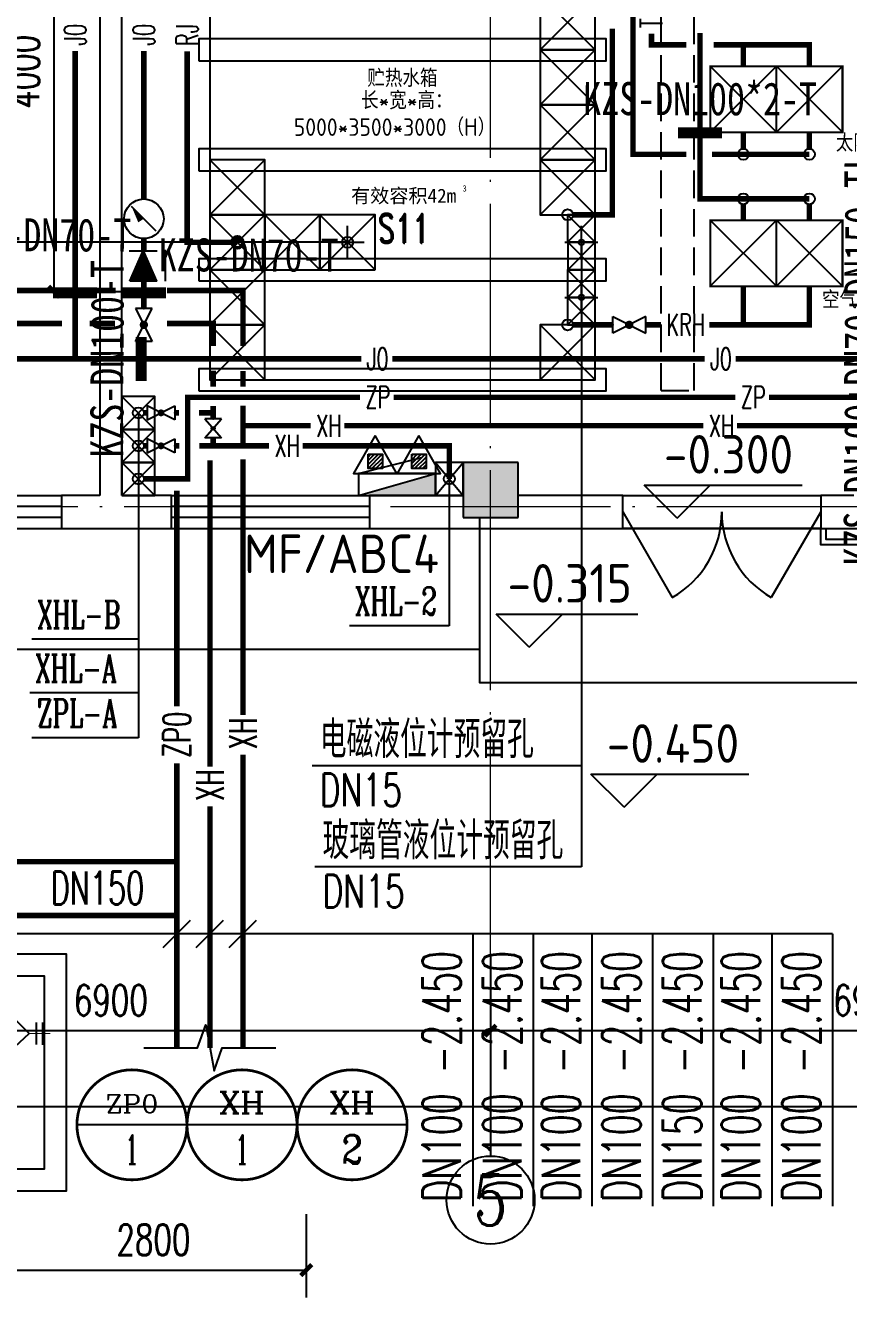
# Model space of a CAD drawing. Extents: x 1475400 to 1714963, y -629303 to -315532.
# Drawn here: x 1550132 to 1557611, y -407904 to -396341 of the extents above; entities that cross this region are included whole.
import ezdxf
from ezdxf.enums import TextEntityAlignment as Align

# ---------------------------------------------------------------- set-up
doc = ezdxf.new("R2010")
doc.units = 0
doc.header["$LTSCALE"] = 1000
doc.linetypes.add('__DASH', pattern=[0.35, 0.25, -0.1])
doc.linetypes.add('DOTE', pattern=[2.42, 2, -0.2, 0.02, -0.2])
for name, color, linetype in [('A-ANNO-DIMS', 3, 'Continuous'), ('A-ANNO-IDEN-LEVL', 3, 'Continuous'), ('A-ANNO-IDEN-TEXT', 3, 'Continuous'), ('A-ANNO-TXT', 7, 'Continuous'), ('AXIS', 3, 'Continuous'), ('AXIS_TEXT', 7, 'Continuous'), ('COLUMN', 255, 'Continuous'), ('E2-楼梯、坡道', 52, 'Continuous'), ('P-ANNO-DIMS', 4, 'Continuous'), ('P-ANNO-TXT', 211, 'Continuous'), ('P-DASH', 8, 'Continuous'), ('P-DOMW-VPIP', 3, 'Continuous'), ('P-FIRE-EQPM', 1, 'Continuous'), ('P-FIRE-IDEN', 1, 'Continuous'), ('P-HOWS-IDEN', 160, 'Continuous'), ('P-HOWS-RVPI', 160, 'Continuous'), ('P-PROT-FIRH', 1, 'Continuous'), ('P-PROT-IDEN', 7, 'Continuous'), ('P-PROT-PIPE', 1, 'Continuous'), ('P-PROT-VALV', 7, 'Continuous'), ('P-PROT-VPIP', 1, 'Continuous'), ('P-SPRN-IDEN', 4, 'Continuous'), ('P-SPRN-PIPE', 6, 'Continuous'), ('P-SPRN-VALV', 161, 'Continuous'), ('P-SPRN-VPIP', 161, 'Continuous'), ('P-SYMB', 3, 'Continuous'), ('P-WTAN', 7, 'Continuous'), ('PIPE-太阳能热回水', 11, 'Continuous'), ('PIPE-市政自来水', 87, 'Continuous'), ('PIPE-空气源热回水', 191, 'Continuous'), ('PUB_DIM', 3, 'Continuous'), ('PUB_HATCH', 8, 'Continuous'), ('TEXT_太阳能热回水', 7, 'Continuous'), ('TEXT_市政自来水', 7, 'Continuous'), ('TEXT_空气源热回水', 7, 'Continuous'), ('VALVE_市政自来水', 7, 'Continuous'), ('VALVE_空气源热回水', 7, 'Continuous'), ('VPIPE-太阳能热回水', 7, 'Continuous'), ('VPIPE-空气源热回水', 7, 'Continuous'), ('W-DIM', 4, 'Continuous'), ('WALL', 2, 'Continuous'), ('WINDOW', 4, 'Continuous'), ('WP_P_LG', 2, 'Continuous'), ('建筑底图', 7, 'Continuous'), ('抗震支吊架', 2, 'Continuous'), ('看线', 30, 'Continuous')]:
    doc.layers.add(name, color=color, linetype=linetype)
for name, color, linetype, lineweight in [('DOTE', 8, 'DOTE', 9), ('P-HOWS-PIPE', 5, 'Continuous', 50), ('P-HOWS-RPIP', 6, 'Continuous', 50)]:
    doc.layers.add(name, color=color, linetype=linetype, lineweight=lineweight)
doc.layers.add('定位矩形', color=6, linetype='Continuous', plot=False)
doc.styles.add('_TCH_AXIS', font='COMPLEX', dxfattribs={"bigfont": 'GBCBIG'})
doc.styles.add('_TCH_DIM', font='SIMPLEX', dxfattribs={"bigfont": 'GBCBIG'})
doc.styles.add('_TWT_CIRCLE', font='COMPLEX', dxfattribs={"width": 1.1, "height": 3, "bigfont": 'HZTXT'})
doc.styles.add('_TWT_PIPEDN', font='SIMPLEX', dxfattribs={"width": 0.8, "height": 2.5, "bigfont": 'HZTXT'})
doc.styles.add('_TWT_PIPETEXT', font='SIMPLEX', dxfattribs={"width": 0.8, "height": 2.5, "bigfont": 'HZTXT'})
doc.styles.add('_TWT_SERIAL', font='COMPLEX', dxfattribs={"width": 0.8, "height": 3, "bigfont": 'HZTXT'})
doc.styles.add('A_DIM_T3', font='SIMPLEX', dxfattribs={"width": 0.7, "bigfont": 'HZ'})
doc.styles.add('COMPLEX', font='COMPLEX')
doc.styles.add('HT', font='')
doc.styles.add('hz2', font='romand', dxfattribs={"width": 0.7, "bigfont": 'hztxt'})
doc.styles.add('kzcad', font='', dxfattribs={"width": 0.8})
doc.styles.get("Standard").update_dxf_attribs({"font": 'geniso.shx', "bigfont": 'hztxt.shx'})
doc.styles.add('黑体', font='')
doc.styles.get('HT').set_extended_font_data('SimHei')
doc.styles.get('kzcad').set_extended_font_data('SimSun')
doc.styles.get('黑体').set_extended_font_data('SimHei')
doc.dimstyles.new('_TCH_ARCH&&100', dxfattribs={"dimtxt": 280, "dimasz": 100, "dimexe": 250, "dimexo": 300, "dimgap": 135, "dimtad": 1, "dimdec": 0, "dimzin": 0, "dimdsep": 46, "dimtxsty": 'A_DIM_T3', "dimblk": 'ARCHTICK', "dimcen": 0.09, "dimclrt": 7, "dimazin": 2, "dimtfac": 1, "dimtdec": 0, "dimtix": 1, "dimtmove": 2, "dimatfit": 3, "dimfxl": 150, "dimtolj": 1, "dimtzin": 0, "dimarcsym": 0})
doc.dimstyles.new('_TWT_ARCH&&100', dxfattribs={"dimtxt": 280, "dimasz": 100, "dimexe": 250, "dimexo": 300, "dimgap": 135, "dimtad": 1, "dimdec": 0, "dimzin": 0, "dimdsep": 46, "dimtxsty": 'A_DIM_T3', "dimblk": 'ARCHTICK', "dimcen": 0.09, "dimclrt": 7, "dimazin": 2, "dimtfac": 1, "dimtdec": 0, "dimtix": 1, "dimtmove": 2, "dimatfit": 3, "dimfxl": 1, "dimtolj": 1, "dimtzin": 0, "dimarcsym": 0})

# ---------------------------------------------------------------- blocks, each defined once
blk = doc.blocks.new('_ArchTick')
at = {"color": 0, "linetype": 'ByBlock', "const_width": 0.4}
blk.add_lwpolyline([(-0.5, -0.5), (0.5, 0.5)], dxfattribs=at)
blk = doc.blocks.new('*D296')
at = {"layer": 'A-ANNO-DIMS', "color": 0, "lineweight": -2, "transparency": 16777216}
for p, q in [((885863, -322906), (885863, -323530)), ((892763, -322906), (892763, -323530)), ((885863, -323280), (892763, -323280))]:
    blk.add_line(p, q, dxfattribs=at)
at = {"layer": 'Defpoints', "color": 0, "transparency": 16777216}
for p in [(885863, -322606), (892763, -322606), (892763, -323280)]:
    blk.add_point(p, dxfattribs=at)
at = {"layer": 'A-ANNO-DIMS', "color": 0, "lineweight": -2, "transparency": 16777216, "xscale": 100, "yscale": 100, "zscale": 100, "rotation": 180}
blk.add_blockref('_ArchTick', (885863, -323280), dxfattribs=at)
at = {"layer": 'A-ANNO-DIMS', "color": 0, "lineweight": -2, "transparency": 16777216, "xscale": 100, "yscale": 100, "zscale": 100}
blk.add_blockref('_ArchTick', (892763, -323280), dxfattribs=at)
at = {"layer": 'A-ANNO-DIMS', "color": 7, "transparency": 16777216, "insert": (889313, -323005), "char_height": 280, "attachment_point": 5, "style": 'A_DIM_T3'}
blk.add_mtext('\\A1;6900', dxfattribs=at)
blk = doc.blocks.new('*D297')
at = {"layer": 'A-ANNO-DIMS', "color": 0, "lineweight": -2, "transparency": 16777216}
for p, q in [((892763, -322906), (892763, -323530)), ((899663, -322906), (899663, -323530)), ((892763, -323280), (899663, -323280))]:
    blk.add_line(p, q, dxfattribs=at)
at = {"layer": 'Defpoints', "color": 0, "transparency": 16777216}
for p in [(892763, -322606), (899663, -322606), (899663, -323280)]:
    blk.add_point(p, dxfattribs=at)
at = {"layer": 'A-ANNO-DIMS', "color": 0, "lineweight": -2, "transparency": 16777216, "xscale": 100, "yscale": 100, "zscale": 100, "rotation": 180}
blk.add_blockref('_ArchTick', (892763, -323280), dxfattribs=at)
at = {"layer": 'A-ANNO-DIMS', "color": 0, "lineweight": -2, "transparency": 16777216, "xscale": 100, "yscale": 100, "zscale": 100}
blk.add_blockref('_ArchTick', (899663, -323280), dxfattribs=at)
at = {"layer": 'A-ANNO-DIMS', "color": 7, "transparency": 16777216, "insert": (896213, -323005), "char_height": 280, "attachment_point": 5, "style": 'A_DIM_T3'}
blk.add_mtext('\\A1;6900', dxfattribs=at)
blk = doc.blocks.new('*D315')
at = {"layer": 'Defpoints', "color": 0, "transparency": 16777216}
for p in [(862963, -322606), (899763, -322606), (899763, -323971)]:
    blk.add_point(p, dxfattribs=at)
at = {"layer": 'PUB_DIM', "color": 0, "lineweight": -2, "transparency": 16777216}
for p, q in [((862963, -322906), (862963, -324221)), ((899763, -322906), (899763, -324221)), ((862963, -323971), (899763, -323971))]:
    blk.add_line(p, q, dxfattribs=at)
at = {"layer": 'PUB_DIM', "color": 0, "lineweight": -2, "transparency": 16777216, "xscale": 100, "yscale": 100, "zscale": 100, "rotation": 180}
blk.add_blockref('_ArchTick', (862963, -323971), dxfattribs=at)
at = {"layer": 'PUB_DIM', "color": 0, "lineweight": -2, "transparency": 16777216, "xscale": 100, "yscale": 100, "zscale": 100}
blk.add_blockref('_ArchTick', (899763, -323971), dxfattribs=at)
at = {"layer": 'PUB_DIM', "color": 7, "transparency": 16777216, "insert": (881363, -323696), "char_height": 280, "attachment_point": 5, "style": 'A_DIM_T3'}
blk.add_mtext('\\A1;36800', dxfattribs=at)
blk = doc.blocks.new('$WINLIB2D$00000001')
at = {"color": 0}
for points in [[(-0.5, 0.5), (-0.5, -0.5)], [(-0.5, 0.5), (0.5, 0.5)], [(0.5, -0.5), (0.5, 0.5)], [(0.5, 0.1667), (-0.5, 0.1667)], [(0.5, -0.1667), (-0.5, -0.1667)], [(-0.5, -0.5), (0.5, -0.5)]]:
    blk.add_lwpolyline(points, dxfattribs=at)
blk = doc.blocks.new('$DorLib2D$00000231')
at = {"color": 0}
for p, q in [((-0.5, 0), (-0.25, 0.433)), ((0.5, 0), (0.25, 0.433))]:
    blk.add_line(p, q, dxfattribs=at)
for centre, start, end in [((-0.5, 0), 0, 60), ((0.5, 0), 120, 180)]:
    blk.add_arc(centre, 0.5, start, end, dxfattribs=at)
blk = doc.blocks.new('_AXISO')
blk.add_circle((0, 0), 0.5)
at = {"layer": 'AXIS_TEXT', "style": 'COMPLEX', "width": 1.041667}
blk.add_attdef('A', text='', height=0.56, dxfattribs=at).set_placement((-0.25, -0.28), (0.25, -0.28), align=Align.FIT)
blk = doc.blocks.new('$TWTSYS$00000508')
for p, q in [((-0.5, 0.5), (0.324, 1.224)), ((-0.5, 0.5), (-0.5, -0.5)), ((-0.5, -0.5), (0.5, 0.5)), ((0.5, 0.5), (-0.5, 0.5)), ((0.5, -0.5), (0.5, 0.5)), ((-0.5, -0.5), (0.5, -0.5))]:
    blk.add_line(p, q)
blk.add_solid([(0.5, -0.5), (0.5, 0.5), (-0.5, -0.5)])
blk = doc.blocks.new('$VALVE$00000333')
for p, q in [((125, 62.5), (-125, -62.5)), ((-125, 62.5), (125, -62.5)), ((-125, -62.5), (-125, 62.5)), ((125, -62.5), (125, 62.5))]:
    blk.add_line(p, q)
at = {"const_width": 31.25}
blk.add_lwpolyline([(-15.625, 0, 1), (15.625, 0, 1)], format="xyb", close=True, dxfattribs=at)
for p in [(-125, 0), (125, 0)]:
    blk.add_point(p)
blk = doc.blocks.new('$VALVE$00000322')
for p, q in [((-80.4, 316.9), (88.7, 316.9)), ((3.8, 215.9), (-101.8, 110.4)), ((86.7, 272.4), (-80.7, 272.4)), ((101.8, 110.4), (3.8, 215.9)), ((-101.8, 110.4), (101.8, 110.4))]:
    blk.add_line(p, q)
at = {"const_width": 8.96}
for points in [[(3.8, 215.9), (3.8, 376.6)], [(0, 0), (0, 110.4)]]:
    blk.add_lwpolyline(points, dxfattribs=at)
blk.add_point((0, 0))
at = {"flags": 9}
for tag in ['YSIZE', 'XSIZE']:
    blk.add_attdef(tag, (0, 110.4), '', height=0.5, dxfattribs=at)
blk = doc.blocks.new('*D351')
at = {"layer": 'Defpoints', "color": 0, "transparency": 16777216}
for p in [(1549906, -406846), (1552683, -406846), (1552683, -407654)]:
    blk.add_point(p, dxfattribs=at)
at = {"layer": 'P-ANNO-DIMS', "color": 0, "lineweight": -2, "transparency": 16777216}
for p, q in [((1549906, -407146), (1549906, -407904)), ((1552683, -407146), (1552683, -407904)), ((1549906, -407654), (1552683, -407654))]:
    blk.add_line(p, q, dxfattribs=at)
at = {"layer": 'P-ANNO-DIMS', "color": 0, "lineweight": -2, "transparency": 16777216, "xscale": 100, "yscale": 100, "zscale": 100, "rotation": 180}
blk.add_blockref('_ArchTick', (1549906, -407654), dxfattribs=at)
at = {"layer": 'P-ANNO-DIMS', "color": 0, "lineweight": -2, "transparency": 16777216, "xscale": 100, "yscale": 100, "zscale": 100}
blk.add_blockref('_ArchTick', (1552683, -407654), dxfattribs=at)
at = {"layer": 'P-ANNO-DIMS', "color": 7, "transparency": 16777216, "insert": (1551295, -407379), "char_height": 280, "attachment_point": 5, "style": 'A_DIM_T3'}
blk.add_mtext('\\A1;2800', dxfattribs=at)
blk = doc.blocks.new('*D360')
at = {"layer": 'Defpoints', "color": 0, "transparency": 16777216}
for p in [(1550392, -394762), (1551708, -394762), (1551708, -398762)]:
    blk.add_point(p, dxfattribs=at)
at = {"layer": 'P-ANNO-DIMS', "color": 0, "lineweight": -2, "transparency": 16777216}
for p, q in [((1551408, -394762), (1550142, -394762)), ((1550392, -398762), (1550392, -394762)), ((1551408, -398762), (1550142, -398762))]:
    blk.add_line(p, q, dxfattribs=at)
at = {"layer": 'P-ANNO-DIMS', "color": 0, "lineweight": -2, "transparency": 16777216, "xscale": 100, "yscale": 100, "zscale": 100}
for p, rotation in [((1550392, -394762), 90), ((1550392, -398762), 270)]:
    blk.add_blockref('_ArchTick', p, dxfattribs=dict(at, rotation=rotation))
at = {"layer": 'P-ANNO-DIMS', "color": 7, "transparency": 16777216, "insert": (1550117, -396762), "char_height": 280, "attachment_point": 5, "rotation": 90, "style": 'A_DIM_T3'}
blk.add_mtext('\\A1;4000', dxfattribs=at)
blk = doc.blocks.new('$VALVE$00000656')
for p, q in [((-113.1, 110.2), (-113.1, -100.1)), ((118.1, -163.8), (-118.9, -163.8))]:
    blk.add_line(p, q)
blk.add_lwpolyline([(118.9, 5.1, 203, 0, 0), (-113.1, 5.1, 0, 0, 0)], format="xyseb")
blk.add_lwpolyline([(118.7, 106.5), (-113.1, 5.1), (118.7, -96.6)], close=True)
for p in [(-113.1, 5.1), (118.7, 5.1)]:
    blk.add_point(p)
blk.add_solid([(-43.9, -163.8), (-43.9, -138.8), (-118.9, -163.8)])
blk = doc.blocks.new('$VALVE$00000742')
blk.add_line((-92.6, -92.6), (92.8, 92.8))
blk.add_lwpolyline([(92.8, 92.8, 0, 50, 0), (-13.3, 21.7, 50, 50, 0)], format="xyseb")
blk.add_circle((0, 0), 150)
for p in [(-150, 0), (150, 0)]:
    blk.add_point(p)
blk = doc.blocks.new('$TwtSys$00000546')
h = blk.add_hatch()
h.set_pattern_fill('ANSI31', color=256, scale=200, style=0)
h.set_pattern_definition([(45, (-38543.802, -6670.83), (-17.67767, 17.67767), [])])
h.paths.add_polyline_path([(-65, 174), (65, 174), (65, 44), (-65, 44)])
for points in [[(0, 344), (-198, 0), (198, 0)], [(-65, 174), (65, 174), (65, 44), (-65, 44)]]:
    blk.add_lwpolyline(points, close=True)
blk = doc.blocks.new('sadsdfc')
at = {"layer": 'PUB_HATCH'}
blk.add_hatch(color=256, dxfattribs=at).paths.add_polyline_path([(893013.1, -318614.6), (893013.1, -318114.6), (892513.1, -318114.6), (892513.1, -318614.6)])
for points in [[(899863.1, -314614.9), (900013.1, -314614.9), (900013.1, -318864.6), (899863.1, -318864.6), (895763.5, -318864.6), (895763.5, -318714.6)], [(899863.1, -314664.9), (899963.1, -314664.9), (899963.1, -318814.6), (899863.1, -318814.6), (895813.5, -318814.6), (895813.5, -318714.6)], [(892663.1, -319814.6), (882663.1, -319814.6)]]:
    blk.add_lwpolyline(points)
at = {"layer": 'A-ANNO-IDEN-LEVL'}
for p, q in [((894459, -318621.6), (894159, -318321.6)), ((894159, -318321.6), (895592.9, -318321.6)), ((894459, -318621.6), (894759, -318321.6)), ((893115, -319794.1), (892815, -319494.1)), ((892815, -319494.1), (894102.1, -319494.1)), ((893115, -319794.1), (893415, -319494.1)), ((893975.3, -321250), (893675.3, -320950)), ((893675.3, -320950), (895109.2, -320950)), ((893975.3, -321250), (894275.3, -320950))]:
    blk.add_line(p, q, dxfattribs=at)
at = {"layer": 'AXIS'}
blk.add_line((892763.1, -322606.2), (892763.1, -324419.9), dxfattribs=at)
at = {"layer": 'COLUMN'}
for p, q in [((893013.1, -318114.6), (892513.1, -318114.6)), ((892513.1, -318114.6), (892513.1, -318614.6)), ((893013.1, -318614.6), (893013.1, -318114.6)), ((892513.1, -318614.6), (893013.1, -318614.6))]:
    blk.add_line(p, q, dxfattribs=at)
at = {"layer": 'DOTE'}
for p, q in [((892763.1, -322606.2), (892763.1, -276588.1)), ((857973.7, -318514.6), (908177.1, -318514.6))]:
    blk.add_line(p, q, dxfattribs=at)
at = {"layer": 'E2-楼梯、坡道'}
blk.add_lwpolyline([(892663.1, -318614.6), (892663.1, -320114.6), (896263.1, -320114.6), (896263.1, -318864.6)], dxfattribs=at)
at = {"layer": 'WALL'}
for p, q in [((889213.1, -306517.9), (889213.1, -318414.6)), ((889413.1, -318414.6), (889413.1, -306517.9)), ((889213.1, -318414.6), (888863.1, -318414.6)), ((888863.1, -318414.6), (888863.1, -318714.6)), ((889863.1, -318414.6), (889413.1, -318414.6)), ((889863.1, -318714.6), (889863.1, -318414.6)), ((892513.1, -318414.6), (891663.1, -318414.6)), ((891663.1, -318414.6), (891663.1, -318714.6)), ((893963.5, -318414.6), (893013.1, -318414.6)), ((893963.5, -318714.6), (893963.5, -318414.6)), ((896063.1, -318414.6), (895763.5, -318414.6)), ((895763.5, -318414.6), (895763.5, -318714.6)), ((888863.1, -318714.6), (889313.1, -318714.6)), ((889313.1, -318714.6), (889863.1, -318714.6)), ((891663.1, -318714.6), (892763.1, -318714.6)), ((892763.1, -318714.6), (893963.5, -318714.6)), ((895763.5, -318714.6), (896263.1, -318714.6))]:
    blk.add_line(p, q, dxfattribs=at)
at = {"layer": 'WINDOW'}
blk.add_line((893963.5, -318714.6), (895763.5, -318714.6), dxfattribs=at)
at = {"layer": '看线'}
blk.add_lwpolyline([(893963.5, -318414.6), (895763.5, -318414.6), (895763.5, -318714.6), (893963.5, -318714.6)], close=True, dxfattribs=at)
at = {"layer": 'AXIS'}
ref = blk.add_blockref('_AXISO', (892763.1, -324819.9), dxfattribs=dict(at, xscale=800, yscale=800, zscale=800))
ref.add_attrib('A', '5', dxfattribs={"layer": 'AXIS_TEXT', "height": 465.9, "style": '_TCH_AXIS'}).set_placement((892607.8, -325052.9), (892918.5, -325052.9), align=Align.FIT)
at = {"layer": 'WINDOW', "rotation": 180}
for name, p, xscale, yscale, zscale in [('$WINLIB2D$00000001', (887963.1, -318564.6), -1800, 300, 1800), ('$WINLIB2D$00000001', (890763.1, -318564.6), -1800, 300, 1800), ('$DorLib2D$00000231', (894863.5, -318564.6), 1800, 1800, -1800)]:
    blk.add_blockref(name, p, dxfattribs=dict(at, xscale=xscale, yscale=yscale, zscale=zscale))
at = {"layer": 'A-ANNO-TXT', "color": 7}
for s, p in [('-0.300', (894337.7, -318216.6)), ('-0.315', (892917.1, -319389.1)), ('-0.450', (893818.9, -320845))]:
    blk.add_text(s, height=350, dxfattribs=at).set_placement(p)
at = {"layer": 'A-ANNO-DIMS'}
for p1, p2, picture, middle in [((885863.1, -322606.2), (892763.1, -322606.2), '*D296', (889313.1, -323004.8)), ((892763.1, -322606.2), (899663.1, -322606.2), '*D297', (896213.1, -323004.8))]:
    dim = blk.add_aligned_dim(p1=p1, p2=p2, distance=-673.6, dimstyle='_TCH_ARCH&&100', dxfattribs=at)
    dim.commit()
    dim.dimension.update_dxf_attribs({"geometry": picture, "text_midpoint": middle})
at = {"layer": 'PUB_DIM'}
dim = blk.add_aligned_dim(p1=(862963.1, -322606.2), p2=(899763.1, -322606.2), distance=-1365.2, dimstyle='_TCH_ARCH&&100', dxfattribs=at)
dim.commit()
dim.dimension.update_dxf_attribs({"geometry": '*D315', "text_midpoint": (881363.1, -323696.4)})

msp = doc.modelspace()

# ---------------------------------------------------------------- hatches: boundary and pattern name
at = {"layer": 'P-HOWS-PIPE'}
for points in [[(1551601.4, -398312.2), (1551601.4, -398337.2), (1551576.4, -398337.2)], [(1551601.4, -398312.2), (1551576.4, -398312.2), (1551576.4, -398337.2)]]:
    msp.add_hatch(color=256, dxfattribs=at).paths.add_polyline_path(points)
at = {"layer": 'P-HOWS-RPIP'}
for points in [[(1555464.2, -398062.2), (1555464.2, -398087.2), (1555489.2, -398087.2)], [(1555464.2, -398062.2), (1555489.2, -398062.2), (1555489.2, -398087.2)]]:
    msp.add_hatch(color=256, dxfattribs=at).paths.add_polyline_path(points)
at = {"layer": 'P-PROT-PIPE'}
for points in [[(1552108.3, -398749.8), (1552133.3, -398749.8), (1552133.3, -398724.8)], [(1552108.3, -398749.8), (1552108.3, -398724.8), (1552133.3, -398724.8)], [(1551837.1, -399050.1), (1551862.1, -399050.1), (1551862.1, -399025.1)], [(1551837.1, -399050.1), (1551837.1, -399025.1), (1551862.1, -399025.1)], [(1553983.3, -400162.2), (1553983.3, -400137.2), (1554008.3, -400137.2)], [(1553983.3, -400162.2), (1554008.3, -400162.2), (1554008.3, -400137.2)]]:
    msp.add_hatch(color=256, dxfattribs=at).paths.add_polyline_path(points)
at = {"layer": 'P-SPRN-PIPE'}
for points in [[(1551605.8, -399720.5), (1551605.8, -399695.5), (1551580.8, -399695.5)], [(1551605.8, -399720.5), (1551580.8, -399720.5), (1551580.8, -399695.5)], [(1551605.8, -400462.2), (1551630.8, -400462.2), (1551630.8, -400487.2)], [(1551605.8, -400462.2), (1551605.8, -400487.2), (1551630.8, -400487.2)]]:
    msp.add_hatch(color=256, dxfattribs=at).paths.add_polyline_path(points)
at = {"layer": 'PIPE-太阳能热回水'}
for points in [[(1557254.8, -396517), (1557279.8, -396517), (1557279.8, -396492)], [(1557254.8, -396517), (1557254.8, -396492), (1557279.8, -396492)], [(1555820.9, -396517), (1555795.9, -396517), (1555795.9, -396542)], [(1555820.9, -396517), (1555820.9, -396542), (1555795.9, -396542)], [(1555652.7, -397512.2), (1555627.7, -397512.2), (1555627.7, -397537.2)], [(1555652.7, -397512.2), (1555652.7, -397537.2), (1555627.7, -397537.2)]]:
    msp.add_hatch(color=256, dxfattribs=at).paths.add_polyline_path(points)
at = {"layer": 'PIPE-空气源热回水'}
for points in [[(1556261.5, -397917), (1556261.5, -397942), (1556236.5, -397942)], [(1556261.5, -397917), (1556236.5, -397917), (1556236.5, -397942)], [(1557254.8, -399062.2), (1557254.8, -399087.2), (1557279.8, -399087.2)], [(1557254.8, -399062.2), (1557279.8, -399062.2), (1557279.8, -399087.2)]]:
    msp.add_hatch(color=256, dxfattribs=at).paths.add_polyline_path(points)

# ---------------------------------------------------------------- linework, layer by layer
at = {"color": 4, "linetype": '__DASH'}
for p, q in [((1555908.3, -399659.5), (1555908.3, -392962.2)), ((1556208.3, -399659.5), (1556208.3, -392962.2)), ((1555908.3, -399659.5), (1556208.3, -399659.5))]:
    msp.add_line(p, q, dxfattribs=at)
for points in [[(1548606.1, -406933.5), (1550506.1, -406933.5), (1550506.1, -404783.5), (1548606.1, -404783.5)], [(1548806.1, -406733.5), (1550306.1, -406733.5), (1550306.1, -404983.5), (1548806.1, -404983.5)]]:
    msp.add_lwpolyline(points, close=True)
at = {"layer": 'A-ANNO-IDEN-TEXT', "color": 3}
for p, q in [((1553058.3, -398462.2), (1553058.3, -398162.2)), ((1555183.6, -398462.2), (1555183.6, -398162.2)), ((1553058.3, -398312.2), (1550012.8, -398312.2)), ((1552908.3, -398312.2), (1553208.3, -398312.2)), ((1555033.6, -398312.2), (1555333.6, -398312.2)), ((1555183.6, -398312.2), (1555183.6, -403070.8)), ((1555183.6, -398962.2), (1555183.6, -398662.2)), ((1555033.6, -398812.2), (1555333.6, -398812.2)), ((1555183.6, -398812.2), (1555183.5, -403990.2)), ((1555183.6, -403070.8), (1552736.8, -403070.8)), ((1555183.5, -403990.2), (1552761.3, -403990.2))]:
    msp.add_line(p, q, dxfattribs=at)
at = {"layer": 'P-DASH'}
for points in [[(1551708.3, -396662.2), (1555408.3, -396662.2), (1555408.3, -396462.2), (1551708.3, -396462.2)], [(1551708.3, -397662.2), (1555408.3, -397662.2), (1555408.3, -397462.2), (1551708.3, -397462.2)], [(1551708.3, -398662.2), (1555408.3, -398662.2), (1555408.3, -398462.2), (1551708.3, -398462.2)], [(1551708.3, -399662.2), (1555408.3, -399662.2), (1555408.3, -399462.2), (1551708.3, -399462.2)]]:
    msp.add_lwpolyline(points, close=True, dxfattribs=at)
at = {"layer": 'P-DOMW-VPIP', "color": 0}
for centre, radius in [((1553058.3, -398312.2), 50), ((1555183.6, -398312.2), 25), ((1555183.6, -398812.2), 25)]:
    msp.add_circle(centre, radius, dxfattribs=at)
at = {"layer": 'P-HOWS-PIPE', "const_width": 50}
for points in [[(1551601.4, -398312.2), (1551601.4, -396577.3)], [(1552058.3, -398312.2), (1551601.4, -398312.2)]]:
    msp.add_lwpolyline(points, dxfattribs=at)
at = {"layer": 'P-HOWS-PIPE'}
msp.add_circle((1552058.3, -398312.2), 50, dxfattribs=at)
at = {"layer": 'P-HOWS-RPIP', "const_width": 50}
for points in [[(1555464.2, -398062.2), (1555464.2, -396369.6)], [(1555108.3, -398062.2), (1555464.2, -398062.2)]]:
    msp.add_lwpolyline(points, dxfattribs=at)
at = {"layer": 'P-HOWS-RVPI'}
msp.add_circle((1555058.3, -398062.2), 50, dxfattribs=at)
at = {"layer": 'P-PROT-IDEN', "linetype": 'ByBlock'}
for p, q in [((1551158.3, -399862.2), (1551158.3, -401920.3, -1778.1)), ((1551158.3, -400162.2), (1551158.3, -402408, -2372.9)), ((1553983.3, -400462.2, -3000), (1553983.3, -401796.8, -3000)), ((1553983.3, -401796.8, -3000), (1553077.2, -401796.8, -3000)), ((1551158.3, -401920.3, -1778.1), (1550189.6, -401920.3, -1778.1)), ((1551158.3, -402408, -2372.9), (1550171.5, -402408, -2372.9))]:
    msp.add_line(p, q, dxfattribs=at)
at = {"layer": 'P-PROT-IDEN'}
for p, q in [((1552599.9, -406334.3), (1551599.9, -406334.3)), ((1553599.9, -406334.3), (1552599.9, -406334.3))]:
    msp.add_line(p, q, dxfattribs=at)
at = {"layer": 'P-PROT-IDEN', "const_width": 25}
for points in [[(1552599.9, -406334.3, 1), (1551599.9, -406334.3, 1)], [(1553599.9, -406334.3, 1), (1552599.9, -406334.3, 1)]]:
    msp.add_lwpolyline(points, format="xyb", close=True, dxfattribs=at)
at = {"layer": 'P-PROT-PIPE', "const_width": 50}
for points in [[(1550463.5, -398749.8), (1549885, -398749.8)], [(1550953.4, -398749.8), (1550710.6, -398749.8)], [(1552108.3, -398749.8), (1551418.5, -398749.8)], [(1552108.3, -398749.8), (1552108.3, -399256)], [(1550463.5, -399050.1), (1549424.1, -399050.1)], [(1550945.8, -399050.1), (1550714.2, -399050.1)], [(1551837.1, -399050.1), (1551418.5, -399050.1)], [(1551837.1, -399254), (1551837.1, -399050.1)], [(1551837.1, -399624.1), (1551837.1, -399480.2)], [(1552108.3, -399482.3), (1552108.3, -399625.7)], [(1551208.3, -399862.2), (1551239, -399862.2)], [(1551489, -399862.2), (1551526.1, -399862.2)], [(1551708, -399862.2), (1551837.1, -399862.2)], [(1551837.1, -399862.2), (1551837.1, -399800.6)], [(1551837.1, -399915.5), (1551837.1, -399862.2)], [(1552108.3, -399796.3), (1552108.3, -400162.2)], [(1552108.3, -399979.3), (1552723.6, -399979.3)], [(1553030.9, -399979.3), (1556291.2, -399979.3)], [(1556598.4, -399979.3), (1558208.3, -399979.3)], [(1551837.1, -400162.2), (1551837.1, -400090.5)], [(1551208.3, -400162.2), (1551239, -400162.2)], [(1551489, -400162.2), (1551529.1, -400162.2)], [(1551712.6, -400162.2), (1551837.1, -400162.2)], [(1551837.1, -400162.2), (1552108.3, -400162.2)], [(1552108.3, -400162.2), (1552344.8, -400162.2)], [(1552652, -400162.2), (1553983.3, -400162.2)], [(1553983.3, -400462.2), (1553983.3, -400162.2)], [(1551808.3, -400294.6), (1551808.3, -403078.6)], [(1552108.3, -400285.1), (1552108.3, -402608.9)], [(1552108.3, -402968), (1552108.3, -405634.4)], [(1551808.3, -403437.7), (1551808.3, -405634.4)]]:
    msp.add_lwpolyline(points, dxfattribs=at)
at = {"layer": 'P-PROT-VPIP'}
for centre in [(1551158.3, -399862.2), (1551158.3, -400162.2), (1553983.3, -400462.2)]:
    msp.add_circle(centre, 50, dxfattribs=at)
at = {"layer": 'P-SPRN-IDEN'}
for p, q in [((1551158.3, -400462.2), (1551158.3, -402816.1, -2870.6)), ((1551158.3, -402816.1, -2870.6), (1550189.6, -402816.1, -2870.6)), ((1551384.6, -404720.9), (1551632.1, -404473.4)), ((1551684.6, -404720.9), (1551932.1, -404473.4)), ((1551984.6, -404720.9), (1552232.1, -404473.4)), ((1557463.6, -404597.2), (1546841.9, -404597.2)), ((1554195.8, -404597.2), (1554195.8, -407073.9)), ((1554745.8, -404597.2), (1554745.8, -407073.9)), ((1555279.7, -404597.2), (1555279.7, -407073.9)), ((1555829.7, -404597.2), (1555829.7, -407073.9)), ((1556379.7, -404597.2), (1556379.7, -407073.9)), ((1556913.6, -404597.2), (1556913.6, -407073.9)), ((1557463.6, -404597.2), (1557463.6, -407073.9)), ((1551599.9, -406334.3), (1550599.9, -406334.3))]:
    msp.add_line(p, q, dxfattribs=at)
at = {"layer": 'P-SPRN-IDEN', "const_width": 25}
msp.add_lwpolyline([(1551599.9, -406334.3, 1), (1550599.9, -406334.3, 1)], format="xyb", close=True, dxfattribs=at)
at = {"layer": 'P-SPRN-PIPE', "const_width": 50}
for points in [[(1551605.8, -399720.5), (1553171, -399720.5)], [(1551605.8, -399720.5), (1551605.8, -400462.2)], [(1553478.2, -399720.5), (1556581.6, -399720.5)], [(1556888.8, -399720.5), (1558394.1, -399720.5)], [(1551605.8, -400462.2), (1551208.3, -400462.2)], [(1551508.3, -400569.7), (1551508.3, -402528.9)], [(1551508.3, -403048), (1551508.3, -403941.6)], [(1551508.3, -403941.6), (1547806.2, -403941.6)], [(1551508.3, -403941.6), (1551508.3, -404431.9)], [(1549906.2, -404431.9), (1551508.3, -404431.9)], [(1551508.3, -404431.9), (1551508.3, -405634.4)]]:
    msp.add_lwpolyline(points, dxfattribs=at)
at = {"layer": 'P-SPRN-VPIP'}
msp.add_circle((1551158.3, -400462.2), 50, dxfattribs=at)
at = {"layer": 'P-SYMB'}
msp.add_lwpolyline([(1551208.3, -405634.4), (1551695.8, -405634.4), (1551772.2, -405424.4), (1551846.3, -405844.4), (1551920.8, -405634.4), (1552408.3, -405634.4)], dxfattribs=at)
at = {"layer": 'P-WTAN'}
msp.add_lwpolyline([(1551808.3, -394562.2), (1551808.3, -399562.2), (1555308.3, -399562.2), (1555308.3, -394562.2)], close=True, dxfattribs=at)
at = {"layer": 'PIPE-太阳能热回水', "const_width": 50}
for points in [[(1555652.7, -395942.2), (1555652.7, -397512.2)], [(1555820.9, -396414), (1555820.9, -396517)], [(1556136.5, -396517), (1555820.9, -396517)], [(1557254.8, -396517), (1556386.5, -396517)], [(1556654.8, -396712.2), (1556654.8, -396517)], [(1557254.8, -396712.2), (1557254.8, -396517)], [(1556654.8, -397462.2), (1556654.8, -397312.2)], [(1557254.8, -397462.2), (1557254.8, -397312.2)], [(1556137.7, -397512.2), (1555652.7, -397512.2)], [(1556654.8, -397512.2), (1556370.4, -397512.2)], [(1557254.8, -397512.2), (1556654.8, -397512.2)]]:
    msp.add_lwpolyline(points, dxfattribs=at)
at = {"layer": 'PIPE-市政自来水', "const_width": 50}
for points in [[(1550583.4, -399371.5), (1550583.4, -396574.3)], [(1551208.3, -397918.3), (1551208.3, -396574.3)], [(1551208.3, -398385), (1551208.3, -398278.3)], [(1551208.3, -398912.2), (1551208.3, -398663)], [(1551208.3, -399371.5), (1551208.3, -399212.2)], [(1550583.4, -399371.5), (1549866.8, -399371.5)], [(1551208.3, -399371.5), (1550583.4, -399371.5)], [(1553183.2, -399371.5), (1551208.3, -399371.5)], [(1556303.4, -399371.5), (1553466, -399371.5)], [(1558630.3, -399371.5), (1556586.2, -399371.5)]]:
    msp.add_lwpolyline(points, dxfattribs=at)
at = {"layer": 'PIPE-空气源热回水', "const_width": 50}
for points in [[(1556261.5, -397917), (1556261.5, -396410.2)], [(1557254.8, -397917), (1556261.5, -397917)], [(1556654.8, -398112.2), (1556654.8, -397967)], [(1557254.8, -398112.2), (1557254.8, -397967)], [(1556654.8, -399062.2), (1556654.8, -398712.2)], [(1557254.8, -399062.2), (1557254.8, -398712.2)], [(1555108.3, -399062.2), (1555467.9, -399062.2)], [(1555767.9, -399062.2), (1555905.6, -399062.2)], [(1556347, -399062.2), (1556654.8, -399062.2)], [(1556654.8, -399062.2), (1557254.8, -399062.2)]]:
    msp.add_lwpolyline(points, dxfattribs=at)
at = {"layer": 'VPIPE-太阳能热回水'}
for centre in [(1556654.8, -397512.2), (1557254.8, -397512.2)]:
    msp.add_circle(centre, 50, dxfattribs=at)
at = {"layer": 'VPIPE-空气源热回水'}
for centre in [(1556654.8, -397917), (1557254.8, -397917), (1555058.3, -399062.2)]:
    msp.add_circle(centre, 50, dxfattribs=at)
at = {"layer": 'W-DIM'}
for p, q in [((1556354.8, -396712.2), (1556954.8, -397312.2)), ((1556354.8, -397312.2), (1556954.8, -396712.2)), ((1556954.8, -396712.2), (1557554.8, -397312.2)), ((1556954.8, -397312.2), (1557554.8, -396712.2)), ((1556354.8, -398112.2), (1556954.8, -398712.2)), ((1556354.8, -398712.2), (1556954.8, -398112.2)), ((1556954.8, -398112.2), (1557554.8, -398712.2)), ((1556954.8, -398712.2), (1557554.8, -398112.2))]:
    msp.add_line(p, q, dxfattribs=at)
at = {"layer": 'W-DIM', "const_width": 20}
for points in [[(1556354.8, -397312.2), (1556354.8, -396712.2), (1556954.8, -396712.2), (1556954.8, -397312.2)], [(1556954.8, -397312.2), (1556954.8, -396712.2), (1557554.8, -396712.2), (1557554.8, -397312.2)], [(1556354.8, -398712.2), (1556354.8, -398112.2), (1556954.8, -398112.2), (1556954.8, -398712.2)], [(1556954.8, -398712.2), (1556954.8, -398112.2), (1557554.8, -398112.2), (1557554.8, -398712.2)]]:
    msp.add_lwpolyline(points, close=True, dxfattribs=at)
at = {"layer": '定位矩形'}
for p, q in [((1555308.3, -396562.2), (1554808.3, -396062.2)), ((1554808.3, -396562.2), (1555308.3, -396062.2)), ((1555308.3, -397062.2), (1554808.3, -396562.2)), ((1554808.3, -397062.2), (1555308.3, -396562.2)), ((1555308.3, -397562.2), (1554808.3, -397062.2)), ((1554808.3, -397562.2), (1555308.3, -397062.2)), ((1552308.3, -398062.2), (1551808.3, -397562.2)), ((1551808.3, -398062.2), (1552308.3, -397562.2)), ((1555308.3, -398062.2), (1554808.3, -397562.2)), ((1554808.3, -398062.2), (1555308.3, -397562.2)), ((1552308.3, -398562.2), (1551808.3, -398062.2)), ((1551808.3, -398562.2), (1552308.3, -398062.2)), ((1552808.3, -398562.2), (1552308.3, -398062.2)), ((1552308.3, -398562.2), (1552808.3, -398062.2)), ((1553308.3, -398562.2), (1552808.3, -398062.2)), ((1552808.3, -398562.2), (1553308.3, -398062.2)), ((1555308.5, -398312.2), (1555058.5, -398062.2)), ((1555058.5, -398312.2), (1555308.5, -398062.2)), ((1555308.7, -398562.2), (1555058.7, -398312.2)), ((1555058.7, -398562.2), (1555308.7, -398312.2)), ((1552308.3, -399062.2), (1551808.3, -398562.2)), ((1551808.3, -399062.2), (1552308.3, -398562.2)), ((1555308.5, -398812.2), (1555058.5, -398562.2)), ((1555058.5, -398812.2), (1555308.5, -398562.2)), ((1555308.5, -399062.2), (1555058.5, -398812.2)), ((1555058.5, -399062.2), (1555308.5, -398812.2)), ((1552308.3, -399562.2), (1551808.3, -399062.2)), ((1551808.3, -399562.2), (1552308.3, -399062.2)), ((1555308.3, -399562.2), (1554808.3, -399062.2)), ((1554808.3, -399562.2), (1555308.3, -399062.2)), ((1551008.3, -400012.2), (1551308.3, -399712.2)), ((1551008.3, -399712.2), (1551308.3, -400012.2)), ((1551008.3, -400312.2), (1551308.3, -400012.2)), ((1551008.3, -400012.2), (1551308.3, -400312.2)), ((1551008.3, -400612.2), (1551308.3, -400312.2)), ((1551008.3, -400312.2), (1551308.3, -400612.2)), ((1553858.3, -400612.2), (1554108.3, -400312.2)), ((1553858.3, -400312.2), (1554108.3, -400612.2))]:
    msp.add_line(p, q, dxfattribs=at)
for points in [[(1555308.3, -396562.2), (1555308.3, -396062.2), (1554808.3, -396062.2), (1554808.3, -396562.2)], [(1555308.3, -397062.2), (1555308.3, -396562.2), (1554808.3, -396562.2), (1554808.3, -397062.2)], [(1555308.3, -397562.2), (1555308.3, -397062.2), (1554808.3, -397062.2), (1554808.3, -397562.2)], [(1552308.3, -398062.2), (1552308.3, -397562.2), (1551808.3, -397562.2), (1551808.3, -398062.2)], [(1555308.3, -398062.2), (1555308.3, -397562.2), (1554808.3, -397562.2), (1554808.3, -398062.2)], [(1552308.3, -398562.2), (1552308.3, -398062.2), (1551808.3, -398062.2), (1551808.3, -398562.2)], [(1552808.3, -398562.2), (1552808.3, -398062.2), (1552308.3, -398062.2), (1552308.3, -398562.2)], [(1553308.3, -398562.2), (1553308.3, -398062.2), (1552808.3, -398062.2), (1552808.3, -398562.2)], [(1555308.5, -398312.2), (1555308.5, -398062.2), (1555058.5, -398062.2), (1555058.5, -398312.2)], [(1555308.7, -398562.2), (1555308.7, -398312.2), (1555058.7, -398312.2), (1555058.7, -398562.2)], [(1552308.3, -399062.2), (1552308.3, -398562.2), (1551808.3, -398562.2), (1551808.3, -399062.2)], [(1555308.5, -398812.2), (1555308.5, -398562.2), (1555058.5, -398562.2), (1555058.5, -398812.2)], [(1555308.5, -399062.2), (1555308.5, -398812.2), (1555058.5, -398812.2), (1555058.5, -399062.2)], [(1552308.3, -399562.2), (1552308.3, -399062.2), (1551808.3, -399062.2), (1551808.3, -399562.2)], [(1555308.3, -399562.2), (1555308.3, -399062.2), (1554808.3, -399062.2), (1554808.3, -399562.2)], [(1551008.3, -400012.2), (1551308.3, -400012.2), (1551308.3, -399712.2), (1551008.3, -399712.2)], [(1551008.3, -400312.2), (1551308.3, -400312.2), (1551308.3, -400012.2), (1551008.3, -400012.2)], [(1551008.3, -400612.2), (1551308.3, -400612.2), (1551308.3, -400312.2), (1551008.3, -400312.2)], [(1553858.3, -400612.2), (1554108.3, -400612.2), (1554108.3, -400312.2), (1553858.3, -400312.2)]]:
    msp.add_lwpolyline(points, close=True, dxfattribs=at)
at = {"layer": '抗震支吊架', "color": 2, "const_width": 100}
for points in [[(1556061.5, -397317), (1556461.5, -397317)], [(1550383.4, -398771.5), (1550783.4, -398771.5)], [(1551008.3, -398771.5), (1551408.3, -398771.5)], [(1551183.4, -399571.5), (1551183.4, -399171.5)]]:
    msp.add_lwpolyline(points, dxfattribs=at)

# ---------------------------------------------------------------- block references
at = {"layer": 'P-FIRE-EQPM', "rotation": 3.362250629396273e-10}
for p in [(1553309.9, -400412.2), (1553706.7, -400412.2)]:
    msp.add_blockref('$TwtSys$00000546', p, dxfattribs=at)
at = {"layer": 'P-PROT-FIRH', "xscale": 700, "yscale": 200, "zscale": 700, "rotation": 359.9999949888559}
msp.add_blockref('$TWTSYS$00000508', (1553508.3, -400512.2), dxfattribs=at)
at = {"layer": 'P-PROT-VALV', "xscale": -1, "yscale": -1}
for p in [(1551364, -399862.2), (1551364, -400162.2)]:
    msp.add_blockref('$VALVE$00000333', p, dxfattribs=at)
at = {"layer": 'P-PROT-VALV', "xscale": 0.7, "yscale": 1.2, "zscale": 0.7, "rotation": 90}
msp.add_blockref('$VALVE$00000333', (1551837.1, -400003), dxfattribs=at)
at = {"layer": 'P-SPRN-VALV', "xscale": -1.2, "yscale": -1.2, "zscale": 1.2, "rotation": 90}
msp.add_blockref('$VALVE$00000322', (1549906.2, -405499.3), dxfattribs=at)
at = {"layer": 'VALVE_市政自来水', "yscale": 1.2, "zscale": 1.2, "rotation": 90}
for name, p, xscale in [('$VALVE$00000742', (1551208.3, -398098.3), 1.2), ('$VALVE$00000656', (1551208.3, -398524), -1.2), ('$VALVE$00000333', (1551208.3, -399062.2), 1.2)]:
    msp.add_blockref(name, p, dxfattribs=dict(at, xscale=xscale))
at = {"layer": 'VALVE_空气源热回水', "xscale": 1.2, "yscale": 1.2, "zscale": 1.2}
msp.add_blockref('$VALVE$00000333', (1555617.9, -399062.2), dxfattribs=at)
at = {"layer": '建筑底图'}
msp.add_blockref('sadsdfc', (661595.2, -82197.6), dxfattribs=at)

# ---------------------------------------------------------------- texts
at = {"layer": 'A-ANNO-IDEN-TEXT', "color": 7, "style": '_TCH_DIM'}
for s, p in [('电磁液位计预留孔', (1552806.8, -403000.8)), ('玻璃管液位计预留孔', (1552831.3, -403920.2))]:
    msp.add_text(s, height=337.59, dxfattribs=at).set_placement(p)
at = {"layer": 'A-ANNO-IDEN-TEXT', "color": 7, "style": '_TCH_DIM', "width": 0.705882}
for p in [(1552806.8, -403438.3), (1552831.3, -404357.7)]:
    msp.add_text('DN15', height=297.5, dxfattribs=at).set_placement(p)
at = {"layer": 'P-ANNO-TXT', "color": 6}
for s, p in [('贮热水箱', (1553238.9, -396899.9)), ('长*宽*高：', (1553181.1, -397101.7)), ('5000*3500*3000（H）', (1552570.6, -397344.6)), ('太阳能循环泵', (1557495, -397488.1)), ('空气源循环泵', (1557369, -398913.9))]:
    msp.add_text(s, height=159.25, dxfattribs=at).set_placement(p)
at = {"layer": 'P-ANNO-TXT', "color": 1}
for s, height, style, p in [('有效容积42m', 127.5, 'HT', (1553090.1, -397952.4)), ('3', 56.9, '黑体', (1554103.4, -397850.6))]:
    msp.add_text(s, height=height, dxfattribs=dict(at, style=style)).set_placement(p)
at = {"layer": 'P-FIRE-IDEN'}
msp.add_text('MF/ABC4', height=350, dxfattribs=at).set_placement((1552118.8, -401318.6))
at = {"layer": 'P-HOWS-IDEN', "style": '_TWT_PIPETEXT', "width": 0.64}
msp.add_text('RJ', height=200, rotation=90, dxfattribs=at).set_placement((1551701.4, -396527.3))
at = {"layer": 'P-PROT-IDEN', "style": '_TWT_PIPETEXT', "width": 0.64}
for p in [(1552773.6, -400079.3), (1556341.2, -400079.3), (1552394.8, -400262.2)]:
    msp.add_text('XH', height=200, dxfattribs=at).set_placement(p)
at = {"layer": 'P-PROT-IDEN', "color": 7, "linetype": 'ByBlock', "style": '_TWT_SERIAL', "width": 0.64}
for s, p in [('XHL-2', (1553127.2, -401696.8, -3000)), ('XHL-B', (1550239.6, -401820.3, -1778.1)), ('XHL-A', (1550221.5, -402308, -2372.9))]:
    msp.add_text(s, height=250, dxfattribs=at).set_placement(p)
at = {"layer": 'P-PROT-IDEN', "style": '_TWT_PIPETEXT', "width": 0.64}
for p in [(1552233.3, -402918), (1551933.3, -403387.7)]:
    msp.add_text('XH', height=250, rotation=90, dxfattribs=at).set_placement(p)
at = {"layer": 'P-PROT-IDEN', "color": 7, "style": '_TWT_CIRCLE'}
for s, height, p, p2 in [('XH', 197.49, (1551893, -406231.2), (1552306.8, -406231.2)), ('XH', 197.49, (1552893, -406231.2), (1553306.8, -406231.2)), ('1', 266.7, (1552037.1, -406692.7), (1552162.8, -406692.7)), ('2', 258.7, (1553005.1, -406685.9), (1553194.8, -406685.9))]:
    msp.add_text(s, height=height, dxfattribs=at).set_placement(p, p2, align=Align.FIT)
at = {"layer": 'P-SPRN-IDEN', "width": 0.64}
for s, height, style, p in [('ZP', 200, '_TWT_PIPETEXT', (1553221, -399820.5)), ('ZP', 200, '_TWT_PIPETEXT', (1556631.6, -399820.5)), ('DN150', 300, '_TWT_PIPEDN', (1550363.7, -404331.9))]:
    msp.add_text(s, height=height, dxfattribs=dict(at, style=style)).set_placement(p)
at = {"layer": 'P-SPRN-IDEN', "color": 7, "style": '_TWT_SERIAL', "width": 0.64}
msp.add_text('ZPL-A', height=250, dxfattribs=at).set_placement((1550239.6, -402716.1, -2870.6))
at = {"layer": 'P-SPRN-IDEN', "style": '_TWT_PIPETEXT', "width": 0.64}
msp.add_text('ZP0', height=250, rotation=90, dxfattribs=at).set_placement((1551633.3, -402998))
at = {"layer": 'P-SPRN-IDEN', "color": 7, "style": '_TWT_PIPEDN', "width": 0.64}
for s, p in [('-2.450', (1554089.3, -405866.3)), ('-2.450', (1554639.3, -405866.3)), ('-2.450', (1555173.2, -405866.3)), ('-2.450', (1555723.2, -405866.3)), ('-2.450', (1556273.2, -405866.3)), ('-2.450', (1556807.1, -405866.3)), ('-2.450', (1557357.1, -405866.3)), ('DN100', (1554089.3, -407035.2)), ('DN100', (1554639.3, -407035.2)), ('DN100', (1555173.2, -407035.2)), ('DN100', (1555723.2, -407035.2)), ('DN150', (1556273.2, -407035.2)), ('DN100', (1556807.1, -407035.2)), ('DN100', (1557357.1, -407035.2))]:
    msp.add_text(s, height=350, rotation=90, dxfattribs=at).set_placement(p)
at = {"layer": 'P-SPRN-IDEN', "color": 7, "style": '_TWT_CIRCLE'}
for s, height, p, p2 in [('ZP0', 163.64, (1550859.9, -406224.3), (1551339.9, -406224.3)), ('1', 266.7, (1551037.1, -406692.7), (1551162.8, -406692.7))]:
    msp.add_text(s, height=height, dxfattribs=at).set_placement(p, p2, align=Align.FIT)
at = {"layer": 'TEXT_太阳能热回水', "style": '_TWT_PIPETEXT', "width": 0.64}
msp.add_text('TRH', height=200, rotation=90, dxfattribs=at).set_placement((1555920.9, -396364))
at = {"layer": 'TEXT_市政自来水', "style": '_TWT_PIPETEXT', "width": 0.64}
for p in [(1550683.4, -396524.3), (1551308.3, -396524.3)]:
    msp.add_text('J0', height=200, rotation=90, dxfattribs=at).set_placement(p)
for p in [(1553233.2, -399471.5), (1556353.4, -399471.5)]:
    msp.add_text('J0', height=200, dxfattribs=at).set_placement(p)
at = {"layer": 'TEXT_空气源热回水', "style": '_TWT_PIPETEXT', "width": 0.64}
msp.add_text('KRH', height=200, dxfattribs=at).set_placement((1555955.6, -399162.2))
at = {"layer": 'WP_P_LG', "color": 1, "style": 'hz2', "width": 0.7}
msp.add_text('S11', height=262.5, rotation=0.00002, dxfattribs=at).set_placement((1553570.2, -398316.2), align=Align.CENTER)
at = {"layer": '抗震支吊架', "color": 2, "style": 'kzcad', "width": 0.8}
for s, rotation, p in [('KZS-DN100*2-T', 359.88539, (1556261.5, -397157)), ('KZS-DN100+DN70+DN150-TL', 89.88539, (1557870.3, -399371.5)), ('KZS-DN70-T', 359.88539, (1550276, -398394.1)), ('KZS-DN70-T', 359.88539, (1552159.9, -398577.7)), ('KZS-DN100-T', 89.88539, (1551023.4, -399371.5))]:
    msp.add_text(s, height=300, rotation=rotation, dxfattribs=at).set_placement(p, align=Align.CENTER)

# ---------------------------------------------------------------- dimensions: what is measured, and where the dimension line sits
at = {"layer": 'P-ANNO-DIMS'}
dim = msp.add_aligned_dim(p1=(1551708.3, -398762.2), p2=(1551708.3, -394762.2), distance=1316.4, dimstyle='_TWT_ARCH&&100', dxfattribs=at)
dim.commit()
dim.dimension.update_dxf_attribs({"geometry": '*D360', "text_midpoint": (1550117, -396762.2)})
dim = msp.add_aligned_dim(p1=(1549906.2, -406846.2), p2=(1552683.3, -406846.2), distance=-807.9, text='2800', dimstyle='_TWT_ARCH&&100', dxfattribs=at)
dim.commit()
dim.dimension.update_dxf_attribs({"geometry": '*D351', "text_midpoint": (1551294.8, -407379.2)})

doc.saveas('drawing.dxf')
